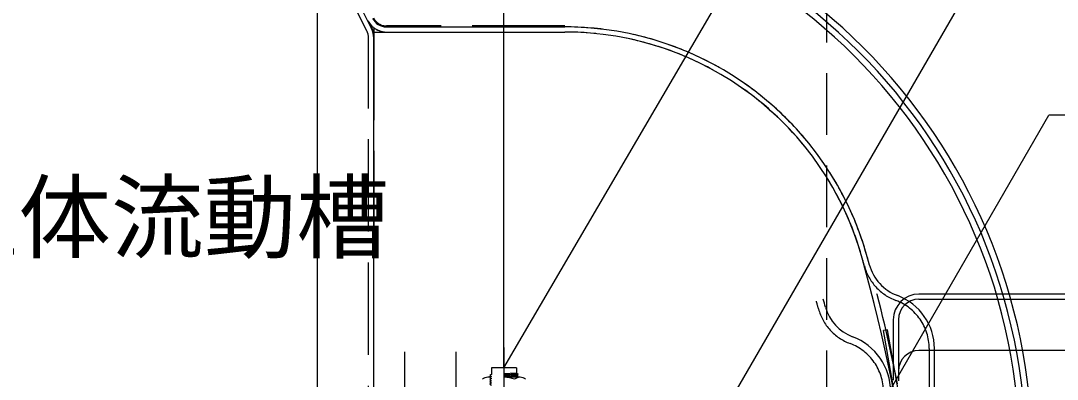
# Model space of a CAD drawing. Units: millimetres, scale not verified. Extents: x -8910 to 8910, y -6308 to 6308.
# Drawn here: x -4435 to -3427, y 1749 to 2098 of the extents above; entities that cross this region are included whole.
import ezdxf
from ezdxf.enums import TextEntityAlignment as Align

# ---------------------------------------------------------------- set-up
doc = ezdxf.new("R2010")
doc.units = ezdxf.units.MM
doc.header["$LTSCALE"] = 30
for name, pattern in [('CHAIN1', [8, 5, -1, 1, -1]), ('CHAIN2', [12, 9, -1, 1, -1]), ('DASHED2', [3, 2, -1]), ('DASHED3', [4, 3, -1]), ('DOUBLE_CHAIN2', [12.8, 9, -1, 0.6, -0.6, 0.6, -1])]:
    doc.linetypes.add(name, pattern=pattern)
for name, color, linetype, lineweight in [('0-1_躯体', 3, 'Continuous', 25), ('0-2_機器', 2, 'Continuous', 25), ('0-3_空気管', 3, 'Continuous', 25), ('0-7_文字', 7, 'Continuous', 25), ('0-C_07', 3, 'Continuous', 25), ('0-E_0E', 3, 'Continuous', 25)]:
    doc.layers.add(name, color=color, linetype=linetype, lineweight=lineweight)
doc.styles.add('ＭＳ ゴシック', font='')
doc.styles.get('ＭＳ ゴシック').set_extended_font_data('MS Gothic')

msp = doc.modelspace()

# ---------------------------------------------------------------- linework, layer by layer
at = {"layer": '0-1_躯体', "linetype": 'CHAIN1'}
msp.add_line((-4011.8, 1775.17), (-4011.8, 995.6), dxfattribs=at)
at = {"layer": '0-1_躯体'}
for p, q in [((-3953.14, 1759.56), (-3977.14, 1759.56)), ((-3977.14, 1759.56), (-3977.14, 1753.3)), ((-3953.14, 1754.55), (-3965.14, 1753.92)), ((-3951.36, 1753.65), (-3965.14, 1752.93)), ((-3953.14, 1759.56), (-3953.14, 1754.55)), ((-3953.14, 1754.55), (-3951.36, 1753.65)), ((-3953.14, 1752.49), (-3951.36, 1753.65)), ((-3978.18, 1750.56), (-3980.82, 1750.56)), ((-3953.14, 1752.49), (-3965.14, 1751.86)), ((-3951.36, 1751.6), (-3965.14, 1750.87)), ((-3949.46, 1750.56), (-3965.14, 1750.56)), ((-3953.14, 1752.49), (-3951.36, 1751.58)), ((-3952.94, 1750.56), (-3951.36, 1751.58))]:
    msp.add_line(p, q, dxfattribs=at)
msp.add_lwpolyline([(-3977.14, 1753.3), (-3978.82, 1752.21), (-3977.14, 1751.23), (-3978.82, 1750.14), (-3977.14, 1749.17), (-3978.82, 1748.08), (-3977.14, 1747.1), (-3978.82, 1746.01), (-3977.14, 1745.04), (-3978.82, 1743.95), (-3977.14, 1742.97)], dxfattribs=at)
for centre, radius, start, end in [((-3980.82, 1742.48), 8.08, 90, 131.197), ((-3965.21, 1722.37), 28.19, 68.286, 89.855), ((-3949.46, 1742.48), 8.08, 48.803, 131.197)]:
    msp.add_arc(centre, radius, start, end, dxfattribs=at)
at = {"layer": '0-2_機器', "linetype": 'DASHED2'}
msp.add_line((-3651.8, 2136.55), (-3651.8, 636.55), dxfattribs=at)
at = {"layer": '0-3_空気管'}
for p, q in [((-4146.8, 2142.36), (-4146.8, 630.75)), ((-4114.48, 2130.92), (-4093.91, 2089.78)), ((-4091.8, 686.56), (-4091.8, 2086.56)), ((-4079.44, 2091.55), (-3906.11, 2091.55)), ((-4079.44, 2086.56), (-3906.11, 2086.56)), ((-3592.4, 1796.67), (-3596.36, 1796.1)), ((-3568.76, 1639.57), (-3596.36, 1796.1)), ((-3564.76, 1639.92), (-3592.4, 1796.67)), ((-3546.8, 994.63), (-3546.8, 1778.48))]:
    msp.add_line(p, q, dxfattribs=at)
at = {"layer": '0-3_空気管', "linetype": 'DASHED3'}
for p, q in [((-4098.38, 2087.54), (-4118.95, 2128.68)), ((-4091.8, 2090.83), (-4091.8, 1891.97)), ((-3906.11, 2092.56), (-4079.44, 2092.56)), ((-4079.44, 2086.56), (-3906.11, 2086.56)), ((-4096.8, 692.28), (-4096.8, 2080.83)), ((-3551.8, 1778.48), (-3551.8, 994.63))]:
    msp.add_line(p, q, dxfattribs=at)
at = {"layer": '0-3_空気管', "linetype": 'DOUBLE_CHAIN2'}
for p in [(-4093.91, 2089.78), (-4091.8, 2080.83)]:
    msp.add_line(p, (-4091.8, 2085.55), dxfattribs=at)
at = {"layer": '0-3_空気管', "linetype": 'CHAIN1'}
msp.add_line((-4061.8, 1775.17), (-4061.8, 995.6), dxfattribs=at)
at = {"layer": '0-3_空気管', "linetype": 'DOUBLE_CHAIN2'}
msp.add_lwpolyline([(-4097.33, 2097.61), (-4091.8, 2086.56), (-4079.44, 2086.56)], dxfattribs=at)
at = {"layer": '0-3_空気管'}
for centre, radius, start, end in [((-4013.8, 1674.55), 562, 0, 90), ((-4013.8, 1674.55), 556, 0, 90), ((-4013.8, 1674.55), 550, 0, 90), ((-4079.44, 2106.55), 20, 206.565, 270), ((-4079.44, 2106.55), 15, 206.565, 270), ((-4111.8, 2080.83), 20, 0, 26.564), ((-3906.11, 1786.56), 305, 15.466, 90), ((-3906.11, 1786.56), 300, 15.466, 90), ((-5351.8, 1386.55), 1800, 0, 15.466), ((-5351.8, 1386.55), 1805, 15.216, 15.466), ((-3566.65, 1872.1), 45, 195.216, 249.424), ((-5396.34, 1344.63), 1807, 15.216, 15.466), ((-3601.8, 1778.48), 55, 0, 69.424), ((-3611.2, 1830.18), 43, 195.216, 249.424), ((-3646.34, 1736.56), 57, 0, 69.424)]:
    msp.add_arc(centre, radius, start, end, dxfattribs=at)
at = {"layer": '0-3_空気管', "linetype": 'DASHED3'}
for centre, radius, start, end in [((-4079.44, 2106.55), 20, 206.565, 270), ((-4079.44, 2106.55), 14, 206.565, 270), ((-4111.8, 2080.83), 15, 0, 26.564), ((-3906.11, 1786.56), 305, 15.466, 90), ((-3906.11, 1786.56), 300, 15.466, 90), ((-5351.8, 1386.55), 1800, 15.216, 15.466), ((-5351.8, 1386.55), 1805, 0, 15.466), ((-3566.65, 1872.1), 50, 195.216, 249.424), ((-5396.34, 1344.63), 1800, 15.216, 15.466), ((-3601.8, 1778.48), 50, 0, 69.424), ((-3611.2, 1830.18), 50, 195.216, 249.424), ((-3646.34, 1736.56), 50, 0, 69.424)]:
    msp.add_arc(centre, radius, start, end, dxfattribs=at)
at = {"layer": '0-7_文字', "color": 3}
for p, q in [((-3965.14, 1759.56), (-3566.04, 2443.86)), ((-3838.85, 1565.2), (-3461.65, 2218.53)), ((-3794.48, 1383.88), (-3435.55, 2005.58)), ((-3169.55, 2005.58), (-3435.55, 2005.58))]:
    msp.add_line(p, q, dxfattribs=at)
at = {"layer": '0-C_07', "color": 6}
msp.add_line((-3965.14, 1759.56), (-3965.14, 2516.76), dxfattribs=at)
at = {"layer": '0-C_07', "linetype": 'CHAIN2'}
msp.add_line((-3965.14, 1779.62), (-3965.14, 1302.37), dxfattribs=at)
at = {"layer": '0-E_0E'}
for p, q in [((-3087.77, 1831.55), (-3561.77, 1831.55)), ((-3561.77, 1826.55), (-3087.77, 1826.55)), ((-3586.77, 1806.55), (-3586.77, 1747.67)), ((-3581.77, 1806.55), (-3581.77, 1746.96)), ((-3087.77, 1776.55), (-3561.77, 1776.55))]:
    msp.add_line(p, q, dxfattribs=at)
at = {"layer": '0-E_0E', "linetype": 'DASHED3'}
msp.add_line((-3087.77, 1776.55), (-3562.27, 1776.55), dxfattribs=at)
at = {"layer": '0-E_0E'}
for centre, radius in [((-3561.77, 1806.55), 25), ((-3561.77, 1806.55), 20), ((-3561.77, 1756.55), 20)]:
    msp.add_arc(centre, radius, 90, 180, dxfattribs=at)

# ---------------------------------------------------------------- texts
at = {"layer": '0-7_文字', "color": 4, "style": 'ＭＳ ゴシック'}
msp.add_text('担体流動槽', height=65.98, dxfattribs=at).set_placement((-4527.03, 1853.49), align=Align.BOTTOM_LEFT)

doc.saveas('drawing.dxf')
